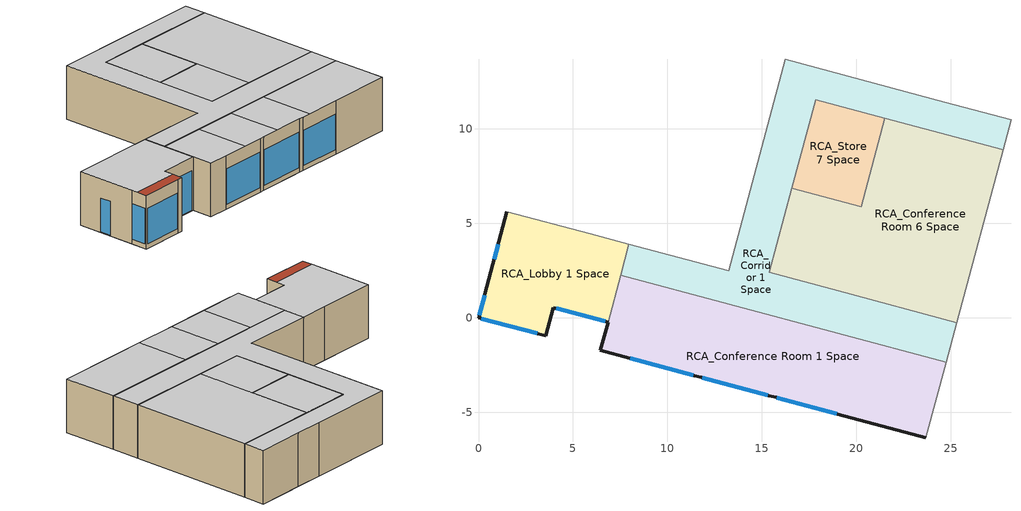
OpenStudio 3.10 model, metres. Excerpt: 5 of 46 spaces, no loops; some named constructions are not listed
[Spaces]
RCA_Conference Room 1 Space
 floor ground (RCA_Conference Room 1_1_0 SlabOnOrBelowGradeF073): 7.52,2.25 24.74,-2.36 23.67,-6.34 6.45,-1.73 z0
 wall outside (MetalFrameWallU055): 6.85,-0.23 6.45,-1.73 7.99,-2.14 11.41,-3.06 11.79,-3.16 15.36,-4.11 15.74,-4.22 19.01,-5.09 23.67,-6.34 z0:3.99
 wall to RCA_Lobby 1 Space (MetalFrameWallInterior): 7.52,2.25 6.85,-0.23 z0:3.99
 wall to RCA_Corridor 1 Space (MetalFrameWallInterior): 24.74,-2.36 7.52,2.25 z0:3.99
 wall to RCA_Conference Room 5 Space (MetalFrameWallInterior): 23.67,-6.34 24.74,-2.36 z0:3.99
 window (Base_AllCZ_FixedWindowU34): 8.04,-2.15 11.36,-3.04 / 15.79,-4.23 18.96,-5.08 / 11.84,-3.17 15.31,-4.1 z0.36:3
 ceiling to RCA_Conference Room 2 Space: 16.42,-4.4 17.48,-0.42 14.22,0.46 13.15,-3.52 z3.99; 23.67,-6.34 24.74,-2.36 17.48,-0.42 16.42,-4.4 z3.99; 9.9,-2.65 10.96,1.33 7.52,2.25 6.45,-1.73 z3.99; 13.15,-3.52 14.22,0.46 10.96,1.33 9.9,-2.65 z3.99
RCA_Lobby 1 Space
 floor ground (RCA_Lobby 1_1_328 SlabOnOrBelowGradeF073): 1.51,5.62 7.96,3.89 6.85,-0.23 3.97,0.54 3.57,-0.96 0,0 z0
 wall outside (MetalFrameWallU055): 1.51,5.62 0.33,1.25 0,0 3.15,-0.84 3.57,-0.96 3.97,0.54 6.85,-0.23 z0:3.99
 wall to RCA_Corridor 1 Space: 7.52,2.25 7.96,3.89 z0:3.99
 wall to RCA_Open Office 1 Space (MetalFrameWallInterior): 5.92,4.44 1.51,5.62 z0:3.99
 wall to RCA_Open Office 3 Space (MetalFrameWallInterior): 7.96,3.89 5.92,4.44 z0:3.99
 window (Base_AllCZ_FixedWindowU34): 0.15,-0.04 3.1,-0.83 / 0.32,1.2 0.04,0.15 z0.36:3; 1.04,3.89 0.83,3.11 z0.05:2.57; 4.11,0.5 6.71,-0.2 z0.05:3
 ceiling to RCA_Conference Room 4 Space: 6.85,-0.23 7.96,3.89 1.51,5.62 0.21,0.77 3.77,-0.19 3.97,0.54 z3.99
 roof outside (FlatNonresWoodFramingAndOtherRoofU028): 3.57,-0.96 3.77,-0.19 0.21,0.77 0,0 z3.99
RCA_Corridor 1 Space
 floor ground (RCA_Corridor 1_1_503 SlabOnOrBelowGradeF073): 16.23,13.67 28.18,10.47 27.75,8.89 17.85,11.55 15.39,2.4 25.3,-0.26 24.74,-2.36 7.52,2.25 7.96,3.89 13.23,2.48 z0
 wall to RCA_Conference Room 6 Space: 21.5,10.57 27.75,8.89 / 25.3,-0.26 19.05,1.42 15.39,2.4 16.59,6.85 z0:3.99
 wall to RCA_Open Office 3 Space (MetalFrameWallInterior): 22.6,11.97 16.23,13.67 13.23,2.48 7.96,3.89 z0:3.99
 wall to RCA_Corridor 2 Space (MetalFrameWallInterior): 24.66,11.41 22.6,11.97 z0:3.99
 wall to RCA_IT Room 1 Space (MetalFrameWallInterior): 28.18,10.47 24.66,11.41 z0:3.99
 wall to RCA_Corridor 3 Space (MetalFrameWallInterior): 27.75,8.89 28.18,10.47 / 24.74,-2.36 25.3,-0.26 z0:3.99
 wall to RCA_Store 7 Space (MetalFrameWallInterior): 16.59,6.85 17.85,11.55 21.5,10.57 z0:3.99
 ceiling to RCA_Corridor 4 Space: 24.74,-2.36 25.3,-0.26 15.39,2.4 17.85,11.55 27.75,8.89 28.18,10.47 16.23,13.67 13.23,2.48 7.96,3.89 7.52,2.25 z3.99
RCA_Conference Room 6 Space
 floor ground (RCA_Conference Room 6_1_456 SlabOnOrBelowGradeF073): 21.5,10.57 27.75,8.89 25.3,-0.26 19.05,1.42 z0
 floor ground (RCA_Conference Room 6_1_462 SlabOnOrBelowGradeF073): 16.59,6.85 20.24,5.87 19.05,1.42 15.39,2.4 z0
 wall to RCA_Store 7 Space (MetalFrameWallInterior): 21.5,10.57 20.24,5.87 16.59,6.85 z0:3.99
 wall to RCA_Open Office 7 Space (MetalFrameWallInterior): 25.3,-0.26 27.75,8.89 z0:3.99
 ceiling to RCA_Conference Room 3 Space: 25.3,-0.26 27.75,8.89 21.5,10.57 19.05,1.42 z3.99; 19.05,1.42 20.24,5.87 16.59,6.85 15.39,2.4 z3.99
RCA_Store 7 Space
 floor ground (RCA_Store 7_1_467 SlabOnOrBelowGradeF073): 17.85,11.55 21.5,10.57 20.24,5.87 16.59,6.85 z0
 ceiling to RCA_Store 2 Space: 20.24,5.87 21.5,10.57 17.85,11.55 16.59,6.85 z3.99
[Schedule:Day]
DataClgSetptSun; DataClgSetptWD; DataClgSetptSat: 1, 0, 26.6667, 2, 0, 26.6667, 3, 0, 26.6667, 4, 0, 26.6667, 5, 0, 26.6667, 6, 0, 26.6667, 7, 0, 26.6667, 8, 0, 26.6667, 9, 0, 26.6667, 10, 0, 26.6667, 11, 0, 26.6667, 12, 0, 26.6667, 13, 0, 26.6667, 14, 0, 26.6667, 15, 0, 26.6667, 16, 0, 26.6667, 17, 0, 26.6667, 18, 0, 26.6667, 19, 0, 26.6667, 20, 0, 26.6667, 21, 0, 26.6667, 22, 0, 26.6667, 23, 0, 26.6667, 24, 0, 26.6667
LabClgSetptSun; LabClgSetptWD; LabClgSetptSat: 1, 0, 23.8889, 2, 0, 23.8889, 3, 0, 23.8889, 4, 0, 23.8889, 5, 0, 23.8889, 6, 0, 23.8889, 7, 0, 23.8889, 8, 0, 23.8889, 9, 0, 23.8889, 10, 0, 23.8889, 11, 0, 23.8889, 12, 0, 23.8889, 13, 0, 23.8889, 14, 0, 23.8889, 15, 0, 23.8889, 16, 0, 23.8889, 17, 0, 23.8889, 18, 0, 23.8889, 19, 0, 23.8889, 20, 0, 23.8889, 21, 0, 23.8889, 22, 0, 23.8889, 23, 0, 23.8889, 24, 0, 23.8889
DataHtgSetptSun; DataHtgSetptWD; DataHtgSetptSat: 1, 0, 15.5556, 2, 0, 15.5556, 3, 0, 15.5556, 4, 0, 15.5556, 5, 0, 15.5556, 6, 0, 15.5556, 7, 0, 15.5556, 8, 0, 15.5556, 9, 0, 15.5556, 10, 0, 15.5556, 11, 0, 15.5556, 12, 0, 15.5556, 13, 0, 15.5556, 14, 0, 15.5556, 15, 0, 15.5556, 16, 0, 15.5556, 17, 0, 15.5556, 18, 0, 15.5556, 19, 0, 15.5556, 20, 0, 15.5556, 21, 0, 15.5556, 22, 0, 15.5556, 23, 0, 15.5556, 24, 0, 15.5556
LabHtgSetptSun; LabHtgSetptWD; LabHtgSetptSat: 1, 0, 21.1111, 2, 0, 21.1111, 3, 0, 21.1111, 4, 0, 21.1111, 5, 0, 21.1111, 6, 0, 21.1111, 7, 0, 21.1111, 8, 0, 21.1111, 9, 0, 21.1111, 10, 0, 21.1111, 11, 0, 21.1111, 12, 0, 21.1111, 13, 0, 21.1111, 14, 0, 21.1111, 15, 0, 21.1111, 16, 0, 21.1111, 17, 0, 21.1111, 18, 0, 21.1111, 19, 0, 21.1111, 20, 0, 21.1111, 21, 0, 21.1111, 22, 0, 21.1111, 23, 0, 21.1111, 24, 0, 21.1111
B1_Changing 1 Space People Activity Level Default Day; RCA_Conference Room 1 Space People Activity Level Default Day; RCA_Conference Room 5 Space People Activity Level Default Day; RCA_Conference Room 6 Space People Activity Level Default Day; RCA_Open Office 1 Space People Activity Level Default Day; RCA_Open Office 2 Space People Activity Level Default Day; RCA_Store 4 Space People Activity Level Default Day; RCA_Store 5 Space People Activity Level Default Day; RCA_Open Office 3 Space People Activity Level Default Day; RCA_Open Office 7 Space People Activity Level Default Day; RCA_Store 7 Space People Activity Level Default Day: 24, 0, 131.882
B1_Gym 1 Space People Activity Level Default Day: 24, 0, 117.228
RCA_Corridor 1 Space People Activity Level Default Day; RCA_Corridor 10 Space People Activity Level Default Day; RCA_Corridor 11 Space People Activity Level Default Day; RCA_Corridor 14 Space People Activity Level Default Day; RCA_Corridor 16 Space People Activity Level Default Day; RCA_Corridor 2 Space People Activity Level Default Day; RCA_Corridor 3 Space People Activity Level Default Day; RCA_Elec Room 1 Space People Activity Level Default Day; RCA_Lobby 1 Space People Activity Level Default Day; RCA_Restrooms 1 Space People Activity Level Default Day: 24, 0, 146.536
RCA_IT Room 1 Space People Activity Level Default Day: 24, 0, 219.803
